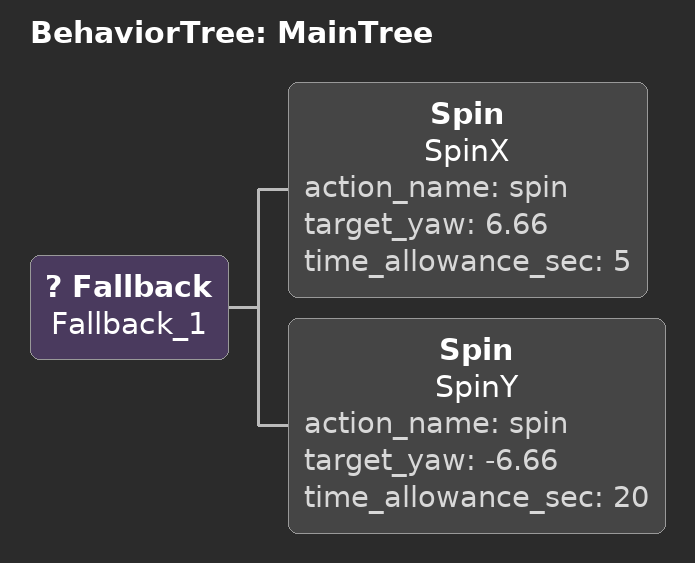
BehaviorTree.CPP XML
<root BTCPP_format="4">
    <BehaviorTree ID="MainTree">
        <Fallback name="Fallback_1">
            <Spin name="SpinX" action_name="spin" target_yaw="6.66" time_allowance_sec="5"/>
            <Spin name="SpinY" action_name="spin" target_yaw="-6.66" time_allowance_sec="20"/>
        </Fallback>
    </BehaviorTree>
</root>
